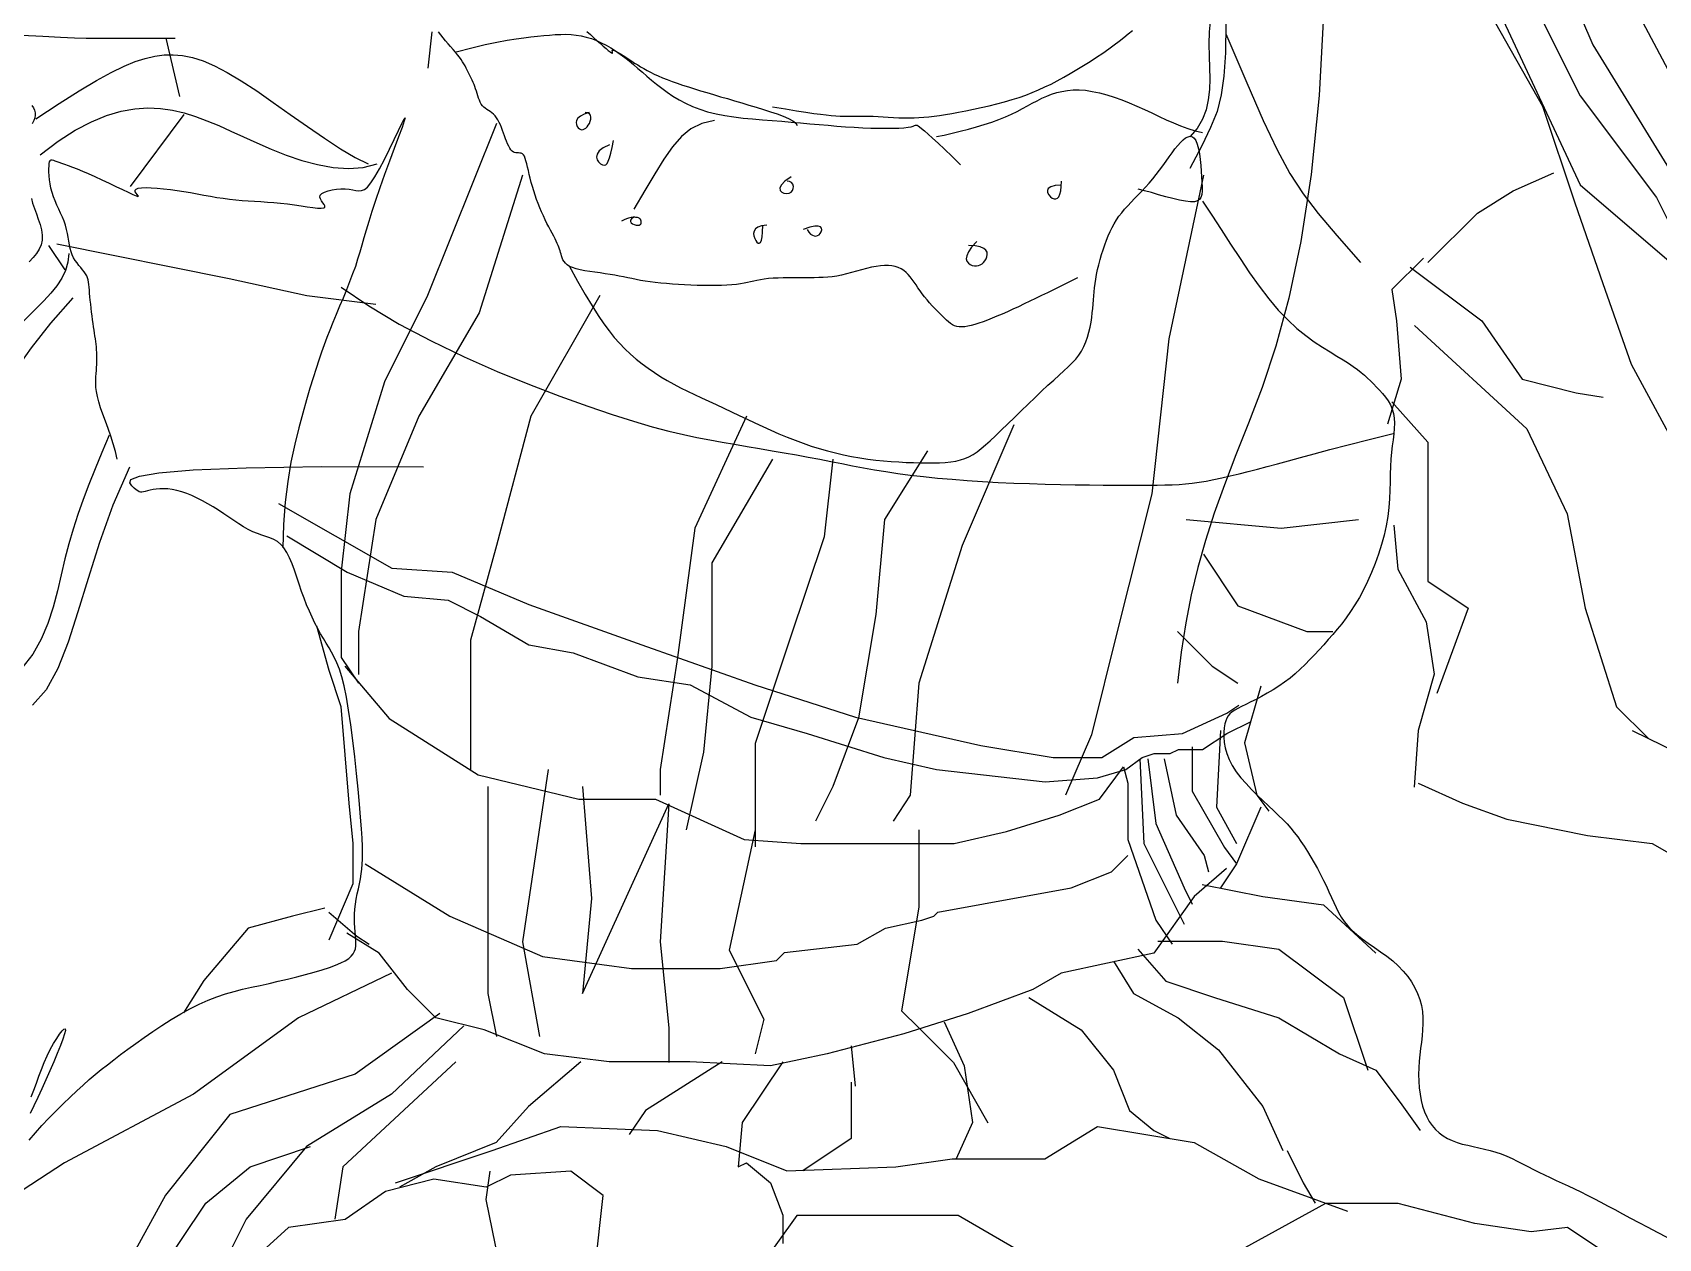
# Model space of a CAD drawing. Extents: x 1096 to 1456, y 1058 to 1349.
# Drawn here: x 1178.7 to 1328.2, y 1134.6 to 1245.4 of the extents above; entities that cross this region are included whole.
import ezdxf

# ---------------------------------------------------------------- set-up
doc = ezdxf.new("R2010")
doc.units = 0
doc.header["$LTSCALE"] = 10
doc.header["$MEASUREMENT"] = 0
doc.layers.add('3', color=3, linetype='CONTINUOUS')

msp = doc.modelspace()

# ---------------------------------------------------------------- linework, layer by layer
at = {"layer": '3'}
for points in [[(1266, 1301.63), (1268.22, 1298.67), (1273.41, 1291.26), (1279.35, 1283.85), (1289.37, 1271.25), (1295.67, 1267.54), (1303.09, 1261.25), (1308.29, 1255.32), (1312.74, 1247.17), (1317.56, 1238.65), (1320.53, 1229.75), (1323.12, 1222.34), (1325.72, 1214.93), (1330.54, 1206.04), (1335.37, 1199.74), (1335.44, 1197.93), (1342.86, 1191.63), (1351.76, 1176.81), (1361.41, 1164.95), (1377.73, 1149.02), (1391.09, 1131.61), (1408.15, 1111.6), (1421.88, 1091.6)], [(1270.74, 1301.48), (1284.77, 1287.47), (1299.97, 1269.95), (1312.84, 1248.93), (1321.02, 1231.41), (1329.21, 1224.4), (1337.39, 1203.38), (1345.58, 1191.7), (1356.1, 1177.69), (1364.29, 1168.34), (1374.81, 1155.5), (1387.68, 1143.82), (1398.2, 1133.3), (1407.56, 1119.29), (1420.42, 1104.11), (1429.78, 1094.76)], [(1289.45, 1301.48), (1297.64, 1293.31), (1304.65, 1276.96), (1315.18, 1260.61), (1322.19, 1244.26), (1331.55, 1229.07), (1342.07, 1215.06), (1351.43, 1197.54), (1365.46, 1181.19), (1374.81, 1162.5), (1384.17, 1155.5), (1397.03, 1143.82), (1398.2, 1139.14), (1415.74, 1122.79), (1428.61, 1106.44), (1435.62, 1097.1)], [(1285.94, 1299.15), (1298.81, 1283.97), (1321.02, 1239.58), (1328.04, 1230.24), (1337.39, 1211.55), (1346.75, 1197.54), (1353.77, 1185.86), (1361.95, 1174.18), (1371.31, 1162.5), (1384.17, 1148.49), (1393.52, 1136.81), (1402.88, 1127.47), (1408.73, 1122.79), (1416.91, 1111.11), (1419.25, 1102.94), (1426.27, 1097.1), (1430.95, 1092.43)], [(1292.96, 1300.32), (1301.14, 1294.48), (1308.16, 1288.64), (1310.5, 1283.97), (1312.84, 1271.12), (1319.85, 1259.44), (1330.38, 1239.58), (1340.9, 1230.24)], [(1290.52, 1253.54), (1289.29, 1252.03), (1288.37, 1250.6), (1287.72, 1249.23), (1287.28, 1247.92), (1287.03, 1246.68), (1286.91, 1245.48), (1286.88, 1244.33), (1286.91, 1243.23), (1286.95, 1242.17), (1286.97, 1241.14), (1286.94, 1240.16), (1286.84, 1239.21), (1286.64, 1238.3), (1286.31, 1237.43), (1285.83, 1236.6), (1285.15, 1235.81)], [(1288.46, 1249.83), (1288.45, 1246.28), (1288.41, 1243.53), (1288.28, 1241.4), (1288.04, 1239.68), (1287.65, 1238.16), (1287.06, 1236.67), (1286.24, 1234.99), (1285.15, 1232.92)], [(1297.49, 1248.15), (1297.04, 1239.62), (1296.31, 1232.36), (1295.36, 1226.19), (1294.25, 1220.98), (1293.04, 1216.57), (1291.78, 1212.8), (1290.54, 1209.52), (1289.37, 1206.59), (1288.32, 1203.85), (1287.39, 1201.25), (1286.58, 1198.73), (1285.87, 1196.24), (1285.27, 1193.74), (1284.77, 1191.17), (1284.35, 1188.47), (1284.02, 1185.61)], [(1175.32, 1245.29), (1177.72, 1245.16), (1179.7, 1245.06), (1181.31, 1244.98), (1182.61, 1244.93), (1183.67, 1244.9), (1184.54, 1244.89), (1185.28, 1244.88), (1185.95, 1244.88), (1186.61, 1244.88), (1187.27, 1244.88), (1187.93, 1244.88), (1188.63, 1244.88), (1189.35, 1244.88), (1190.12, 1244.88), (1190.95, 1244.88), (1191.84, 1244.88)], [(1215.46, 1245.47), (1215.09, 1242.13)], [(1274.82, 1222.87), (1274.26, 1222.59), (1273.71, 1222.31), (1273.15, 1222.04), (1272.6, 1221.77), (1272.05, 1221.49), (1271.51, 1221.23), (1270.97, 1220.97), (1270.43, 1220.71), (1269.9, 1220.46), (1269.38, 1220.21), (1268.87, 1219.98), (1268.37, 1219.75), (1267.88, 1219.54), (1267.41, 1219.34), (1266.96, 1219.15), (1266.53, 1218.98), (1266.13, 1218.83), (1265.75, 1218.69), (1265.39, 1218.58), (1265.05, 1218.48), (1264.74, 1218.42), (1264.45, 1218.37), (1264.18, 1218.35), (1263.94, 1218.36), (1263.72, 1218.4), (1263.51, 1218.46), (1263.32, 1218.55), (1263.14, 1218.67), (1262.96, 1218.81), (1262.78, 1218.97), (1262.59, 1219.15), (1262.39, 1219.35), (1262.18, 1219.57), (1261.95, 1219.8), (1261.71, 1220.04), (1261.46, 1220.3), (1261.22, 1220.56), (1260.98, 1220.83), (1260.75, 1221.11), (1260.54, 1221.39), (1260.34, 1221.66), (1260.15, 1221.94), (1259.97, 1222.21), (1259.8, 1222.47), (1259.62, 1222.72), (1259.44, 1222.95), (1259.25, 1223.17), (1259.05, 1223.36), (1258.84, 1223.54), (1258.6, 1223.69), (1258.34, 1223.81), (1258.06, 1223.9), (1257.76, 1223.97), (1257.44, 1224.01), (1257.08, 1224.01), (1256.7, 1223.98), (1256.3, 1223.92), (1255.87, 1223.83), (1255.42, 1223.72), (1254.96, 1223.59), (1254.49, 1223.47), (1254.03, 1223.34), (1253.57, 1223.22), (1253.12, 1223.12), (1252.69, 1223.03), (1252.26, 1222.97), (1251.85, 1222.93), (1251.44, 1222.9), (1251.03, 1222.88), (1250.61, 1222.87), (1250.17, 1222.87), (1249.72, 1222.87), (1249.24, 1222.87), (1248.76, 1222.87), (1248.26, 1222.86), (1247.77, 1222.85), (1247.29, 1222.84), (1246.83, 1222.82), (1246.4, 1222.79), (1246.01, 1222.75), (1245.66, 1222.69), (1245.34, 1222.63), (1245.05, 1222.57), (1244.76, 1222.5), (1244.48, 1222.43), (1244.17, 1222.36), (1243.84, 1222.3), (1243.47, 1222.25), (1243.05, 1222.21), (1242.59, 1222.18), (1242.09, 1222.16), (1241.56, 1222.15), (1241, 1222.15), (1240.43, 1222.16), (1239.85, 1222.17), (1239.27, 1222.19), (1238.69, 1222.22), (1238.12, 1222.25), (1237.57, 1222.29), (1237.03, 1222.33), (1236.5, 1222.38), (1236, 1222.43), (1235.52, 1222.49), (1235.06, 1222.56), (1234.64, 1222.63), (1234.23, 1222.71), (1233.84, 1222.79), (1233.46, 1222.87), (1233.07, 1222.95), (1232.68, 1223.03), (1232.28, 1223.11), (1231.85, 1223.18), (1231.4, 1223.24), (1230.93, 1223.31), (1230.45, 1223.37), (1229.98, 1223.44), (1229.53, 1223.51), (1229.1, 1223.59), (1228.72, 1223.69), (1228.39, 1223.8), (1228.12, 1223.92), (1227.9, 1224.06), (1227.73, 1224.21), (1227.61, 1224.37), (1227.51, 1224.53), (1227.44, 1224.7), (1227.38, 1224.87), (1227.34, 1225.03), (1227.29, 1225.19), (1227.24, 1225.35), (1227.19, 1225.51), (1227.13, 1225.67), (1227.06, 1225.84), (1226.98, 1226.03), (1226.89, 1226.23), (1226.78, 1226.45), (1226.66, 1226.69), (1226.52, 1226.96), (1226.37, 1227.24), (1226.21, 1227.55), (1226.04, 1227.87), (1225.88, 1228.2), (1225.71, 1228.56), (1225.54, 1228.92), (1225.38, 1229.3), (1225.23, 1229.68), (1225.09, 1230.07), (1224.95, 1230.46), (1224.82, 1230.86), (1224.7, 1231.25), (1224.59, 1231.63), (1224.49, 1232.01), (1224.4, 1232.37), (1224.33, 1232.72), (1224.25, 1233.04), (1224.18, 1233.34), (1224.11, 1233.61), (1224.04, 1233.84), (1223.96, 1234.03), (1223.87, 1234.17), (1223.78, 1234.26), (1223.67, 1234.31), (1223.55, 1234.33), (1223.43, 1234.34), (1223.31, 1234.34), (1223.19, 1234.34), (1223.06, 1234.37), (1222.95, 1234.42), (1222.83, 1234.51), (1222.72, 1234.63), (1222.62, 1234.79), (1222.52, 1234.97), (1222.42, 1235.18), (1222.33, 1235.41), (1222.24, 1235.65), (1222.14, 1235.9), (1222.05, 1236.16), (1221.95, 1236.41), (1221.86, 1236.67), (1221.76, 1236.92), (1221.65, 1237.15), (1221.53, 1237.37), (1221.41, 1237.57), (1221.28, 1237.75), (1221.13, 1237.9), (1220.98, 1238.03), (1220.82, 1238.14), (1220.67, 1238.24), (1220.51, 1238.34), (1220.36, 1238.44), (1220.23, 1238.55), (1220.1, 1238.68), (1219.99, 1238.83), (1219.9, 1239), (1219.82, 1239.18), (1219.75, 1239.38), (1219.68, 1239.59), (1219.62, 1239.8), (1219.55, 1240.01), (1219.48, 1240.22), (1219.41, 1240.43), (1219.33, 1240.63), (1219.25, 1240.82), (1219.17, 1241.02), (1219.08, 1241.21), (1218.99, 1241.39), (1218.9, 1241.58), (1218.8, 1241.76), (1218.71, 1241.95), (1218.61, 1242.14), (1218.51, 1242.33), (1218.4, 1242.52), (1218.28, 1242.72), (1218.14, 1242.93), (1217.99, 1243.14), (1217.81, 1243.37), (1217.62, 1243.61), (1217.4, 1243.85), (1217.18, 1244.11), (1216.95, 1244.37), (1216.72, 1244.64), (1216.49, 1244.92), (1216.28, 1245.19), (1216.08, 1245.47)], [(1229.71, 1245.5), (1230.03, 1245.21), (1230.35, 1244.93), (1230.66, 1244.65), (1230.95, 1244.39), (1231.22, 1244.15), (1231.47, 1243.94), (1231.68, 1243.76), (1231.84, 1243.62), (1231.96, 1243.54), (1232.03, 1243.5), (1232.06, 1243.51), (1232.07, 1243.56), (1232.05, 1243.62), (1232.04, 1243.68), (1232.04, 1243.74), (1232.06, 1243.78), (1232.12, 1243.79), (1232.23, 1243.76), (1232.38, 1243.69), (1232.57, 1243.58), (1232.79, 1243.45), (1233.03, 1243.3), (1233.29, 1243.13), (1233.56, 1242.96), (1233.83, 1242.78), (1234.1, 1242.6), (1234.38, 1242.43), (1234.65, 1242.26), (1234.94, 1242.09), (1235.24, 1241.92), (1235.56, 1241.75), (1235.9, 1241.59), (1236.27, 1241.42), (1236.66, 1241.25), (1237.08, 1241.09), (1237.54, 1240.92), (1238.01, 1240.75), (1238.51, 1240.58), (1239.04, 1240.41), (1239.59, 1240.24), (1240.16, 1240.06), (1240.75, 1239.88), (1241.36, 1239.7), (1241.99, 1239.51), (1242.63, 1239.33), (1243.28, 1239.13), (1243.94, 1238.94), (1244.6, 1238.74), (1245.27, 1238.54), (1245.94, 1238.34), (1246.59, 1238.13), (1247.2, 1237.93), (1247.76, 1237.72), (1248.24, 1237.51), (1248.63, 1237.29), (1248.91, 1237.08), (1249.05, 1236.87)], [(1246.77, 1238.57), (1247.96, 1238.38), (1248.97, 1238.22), (1249.83, 1238.08), (1250.56, 1237.97), (1251.18, 1237.89), (1251.71, 1237.83), (1252.18, 1237.78), (1252.6, 1237.75), (1252.99, 1237.73), (1253.36, 1237.73), (1253.73, 1237.72), (1254.09, 1237.73), (1254.45, 1237.73), (1254.82, 1237.73), (1255.2, 1237.73), (1255.6, 1237.72), (1256.03, 1237.71), (1256.48, 1237.68), (1256.95, 1237.66), (1257.42, 1237.63), (1257.91, 1237.61), (1258.39, 1237.58), (1258.87, 1237.57), (1259.34, 1237.56), (1259.79, 1237.57), (1260.24, 1237.59), (1260.7, 1237.62), (1261.16, 1237.66), (1261.64, 1237.72), (1262.14, 1237.79), (1262.68, 1237.87), (1263.26, 1237.97), (1263.89, 1238.09), (1264.56, 1238.22), (1265.26, 1238.36), (1265.97, 1238.51), (1266.69, 1238.68), (1267.41, 1238.85), (1268.12, 1239.04), (1268.8, 1239.24), (1269.45, 1239.44), (1270.07, 1239.66), (1270.66, 1239.89), (1271.24, 1240.14), (1271.82, 1240.4), (1272.39, 1240.67), (1272.96, 1240.97), (1273.55, 1241.29), (1274.15, 1241.64), (1274.76, 1242), (1275.37, 1242.37), (1275.98, 1242.75), (1276.57, 1243.14), (1277.15, 1243.52), (1277.69, 1243.9), (1278.2, 1244.26), (1278.66, 1244.61), (1279.09, 1244.95), (1279.49, 1245.27), (1279.86, 1245.59)], [(1288.46, 1245.29), (1290.38, 1240.79), (1291.9, 1237.31), (1293.17, 1234.62), (1294.34, 1232.46), (1295.55, 1230.59), (1296.93, 1228.77), (1298.65, 1226.74), (1300.84, 1224.26)], [(1191.01, 1244.88), (1192.25, 1239.52)], [(1217.69, 1243.62), (1219.12, 1243.99), (1220.36, 1244.29), (1221.44, 1244.52), (1222.38, 1244.7), (1223.2, 1244.83), (1223.92, 1244.93), (1224.57, 1245.01), (1225.17, 1245.07), (1225.74, 1245.12), (1226.28, 1245.17), (1226.8, 1245.21), (1227.3, 1245.23), (1227.78, 1245.24), (1228.26, 1245.22), (1228.73, 1245.17), (1229.19, 1245.1), (1229.65, 1244.99), (1230.12, 1244.85), (1230.58, 1244.67), (1231.03, 1244.47), (1231.48, 1244.25), (1231.92, 1244), (1232.35, 1243.72), (1232.78, 1243.43), (1233.19, 1243.12), (1233.59, 1242.8), (1234, 1242.46), (1234.4, 1242.11), (1234.81, 1241.75), (1235.23, 1241.39), (1235.66, 1241.02), (1236.12, 1240.65), (1236.59, 1240.28), (1237.09, 1239.92), (1237.62, 1239.56), (1238.19, 1239.22), (1238.78, 1238.91), (1239.42, 1238.61), (1240.09, 1238.35), (1240.81, 1238.12), (1241.58, 1237.93), (1242.38, 1237.78), (1243.22, 1237.65), (1244.08, 1237.55), (1244.95, 1237.47), (1245.84, 1237.39), (1246.73, 1237.32), (1247.62, 1237.26), (1248.49, 1237.18), (1249.35, 1237.11), (1250.21, 1237.03), (1251.05, 1236.96), (1251.88, 1236.88), (1252.69, 1236.81), (1253.5, 1236.75), (1254.29, 1236.7), (1255.07, 1236.66), (1255.83, 1236.63), (1256.55, 1236.61), (1257.23, 1236.61), (1257.85, 1236.61), (1258.4, 1236.63), (1258.86, 1236.66), (1259.24, 1236.7), (1259.51, 1236.75), (1259.71, 1236.81), (1259.84, 1236.85), (1259.93, 1236.89), (1260, 1236.9), (1260.06, 1236.89), (1260.16, 1236.83), (1260.29, 1236.73), (1260.48, 1236.58), (1260.75, 1236.36), (1261.09, 1236.06), (1261.5, 1235.69), (1262, 1235.23), (1262.59, 1234.68), (1263.28, 1234.02), (1264.06, 1233.24)], [(1179.04, 1237.46), (1181.19, 1238.87), (1183.04, 1240.04), (1184.62, 1240.99), (1185.98, 1241.74), (1187.15, 1242.31), (1188.18, 1242.74), (1189.11, 1243.03), (1189.98, 1243.23), (1190.83, 1243.35), (1191.67, 1243.37), (1192.54, 1243.29), (1193.45, 1243.1), (1194.42, 1242.79), (1195.48, 1242.33), (1196.64, 1241.73), (1197.93, 1240.96), (1199.35, 1240.04), (1200.87, 1238.99), (1202.44, 1237.88), (1204.03, 1236.76), (1205.58, 1235.69), (1207.06, 1234.73), (1208.41, 1233.93), (1209.59, 1233.34)], [(1261.84, 1235.84), (1262.55, 1235.98), (1263.28, 1236.15), (1264.03, 1236.33), (1264.78, 1236.52), (1265.52, 1236.73), (1266.24, 1236.94), (1266.94, 1237.17), (1267.59, 1237.41), (1268.19, 1237.66), (1268.74, 1237.91), (1269.26, 1238.16), (1269.75, 1238.42), (1270.21, 1238.67), (1270.66, 1238.91), (1271.1, 1239.14), (1271.54, 1239.36), (1271.99, 1239.56), (1272.44, 1239.73), (1272.91, 1239.88), (1273.39, 1240), (1273.89, 1240.09), (1274.42, 1240.14), (1274.98, 1240.14), (1275.56, 1240.1), (1276.18, 1240), (1276.83, 1239.86), (1277.5, 1239.68), (1278.19, 1239.46), (1278.88, 1239.21), (1279.58, 1238.94), (1280.28, 1238.64), (1280.97, 1238.34), (1281.65, 1238.02), (1282.32, 1237.7), (1282.98, 1237.39), (1283.63, 1237.1), (1284.29, 1236.82), (1284.96, 1236.58), (1285.63, 1236.37), (1286.32, 1236.21)], [(1178.68, 1238.71), (1178.83, 1238.48), (1178.93, 1238.26), (1178.98, 1238.04), (1178.99, 1237.82), (1178.94, 1237.57), (1178.85, 1237.31), (1178.72, 1237.01)], [(1179.45, 1234.16), (1181.11, 1235.42), (1182.67, 1236.43), (1184.15, 1237.21), (1185.55, 1237.79), (1186.88, 1238.17), (1188.15, 1238.39), (1189.35, 1238.47), (1190.5, 1238.42), (1191.6, 1238.27), (1192.67, 1238.02), (1193.72, 1237.7), (1194.78, 1237.3), (1195.86, 1236.85), (1196.97, 1236.35), (1198.14, 1235.82), (1199.37, 1235.26), (1200.69, 1234.69), (1202.07, 1234.15), (1203.49, 1233.66), (1204.93, 1233.27), (1206.37, 1233), (1207.78, 1232.9), (1209.14, 1233), (1210.42, 1233.34)], [(1192.66, 1237.87), (1187.71, 1231.27)], [(1229.93, 1238.06), (1229.45, 1237.9), (1229.11, 1237.72), (1228.88, 1237.53), (1228.76, 1237.33), (1228.72, 1237.13), (1228.75, 1236.94), (1228.82, 1236.77), (1228.91, 1236.64), (1229.02, 1236.54), (1229.14, 1236.49), (1229.25, 1236.47), (1229.38, 1236.48), (1229.5, 1236.54), (1229.62, 1236.62), (1229.73, 1236.74), (1229.84, 1236.89), (1229.94, 1237.06), (1230.02, 1237.25), (1230.07, 1237.45), (1230.08, 1237.63), (1230.05, 1237.8), (1229.96, 1237.94), (1229.8, 1238.03), (1229.56, 1238.06)], [(1186.53, 1206.2), (1186.37, 1206.9), (1186.16, 1207.61), (1185.93, 1208.31), (1185.69, 1209.01), (1185.45, 1209.68), (1185.21, 1210.33), (1185, 1210.93), (1184.83, 1211.48), (1184.7, 1211.97), (1184.62, 1212.41), (1184.57, 1212.8), (1184.55, 1213.15), (1184.55, 1213.48), (1184.56, 1213.78), (1184.59, 1214.07), (1184.61, 1214.35), (1184.63, 1214.63), (1184.65, 1214.9), (1184.66, 1215.18), (1184.66, 1215.45), (1184.66, 1215.72), (1184.65, 1215.99), (1184.63, 1216.25), (1184.61, 1216.51), (1184.59, 1216.76), (1184.56, 1217.01), (1184.52, 1217.26), (1184.48, 1217.52), (1184.44, 1217.79), (1184.4, 1218.06), (1184.35, 1218.36), (1184.3, 1218.67), (1184.26, 1219), (1184.21, 1219.36), (1184.17, 1219.72), (1184.13, 1220.08), (1184.09, 1220.44), (1184.05, 1220.8), (1184.02, 1221.13), (1183.99, 1221.45), (1183.97, 1221.74), (1183.95, 1222), (1183.93, 1222.24), (1183.9, 1222.46), (1183.86, 1222.67), (1183.8, 1222.86), (1183.73, 1223.05), (1183.62, 1223.24), (1183.49, 1223.43), (1183.34, 1223.61), (1183.18, 1223.81), (1183.01, 1224.01), (1182.83, 1224.23), (1182.67, 1224.46), (1182.52, 1224.7), (1182.39, 1224.97), (1182.28, 1225.26), (1182.2, 1225.57), (1182.14, 1225.89), (1182.08, 1226.23), (1182.02, 1226.59), (1181.95, 1226.95), (1181.87, 1227.32), (1181.77, 1227.69), (1181.64, 1228.06), (1181.49, 1228.43), (1181.32, 1228.8), (1181.15, 1229.18), (1180.98, 1229.55), (1180.81, 1229.93), (1180.66, 1230.32), (1180.53, 1230.71), (1180.43, 1231.11), (1180.35, 1231.5), (1180.3, 1231.88), (1180.27, 1232.25), (1180.25, 1232.59), (1180.25, 1232.89), (1180.27, 1233.15), (1180.28, 1233.37), (1180.31, 1233.52), (1180.35, 1233.63), (1180.4, 1233.69), (1180.46, 1233.71), (1180.55, 1233.7), (1180.66, 1233.67), (1180.8, 1233.62), (1180.97, 1233.55), (1181.17, 1233.48), (1181.41, 1233.4), (1181.69, 1233.3), (1182.02, 1233.18), (1182.4, 1233.04), (1182.83, 1232.87), (1183.32, 1232.68), (1183.87, 1232.44), (1184.48, 1232.17), (1185.12, 1231.87), (1185.78, 1231.56), (1186.41, 1231.26), (1187.01, 1230.98), (1187.53, 1230.73), (1187.96, 1230.53), (1188.26, 1230.4), (1188.42, 1230.35), (1188.47, 1230.36), (1188.43, 1230.42), (1188.35, 1230.53), (1188.26, 1230.65), (1188.19, 1230.78), (1188.18, 1230.91), (1188.26, 1231.02), (1188.46, 1231.1), (1188.77, 1231.14), (1189.18, 1231.15), (1189.66, 1231.14), (1190.2, 1231.11), (1190.79, 1231.05), (1191.41, 1230.98), (1192.03, 1230.9), (1192.66, 1230.8), (1193.27, 1230.69), (1193.88, 1230.58), (1194.49, 1230.47), (1195.09, 1230.36), (1195.68, 1230.26), (1196.27, 1230.17), (1196.85, 1230.09), (1197.43, 1230.03), (1198.01, 1229.98), (1198.58, 1229.94), (1199.16, 1229.91), (1199.74, 1229.87), (1200.33, 1229.83), (1200.94, 1229.78), (1201.55, 1229.72), (1202.19, 1229.65), (1202.82, 1229.56), (1203.43, 1229.47), (1204, 1229.39), (1204.51, 1229.32), (1204.94, 1229.28), (1205.28, 1229.27), (1205.51, 1229.29), (1205.61, 1229.36), (1205.61, 1229.47), (1205.54, 1229.6), (1205.43, 1229.76), (1205.3, 1229.94), (1205.21, 1230.12), (1205.16, 1230.29), (1205.2, 1230.46), (1205.35, 1230.62), (1205.59, 1230.75), (1205.91, 1230.86), (1206.28, 1230.95), (1206.68, 1231.01), (1207.09, 1231.05), (1207.49, 1231.05), (1207.86, 1231.02), (1208.18, 1230.96), (1208.47, 1230.9), (1208.73, 1230.86), (1208.99, 1230.88), (1209.25, 1230.99), (1209.53, 1231.21), (1209.84, 1231.58), (1210.21, 1232.13), (1210.63, 1232.87), (1211.09, 1233.74), (1211.55, 1234.68), (1211.99, 1235.59), (1212.39, 1236.41), (1212.7, 1237.06), (1212.92, 1237.47), (1212.99, 1237.57), (1212.92, 1237.29), (1212.71, 1236.68), (1212.39, 1235.82), (1212, 1234.76), (1211.57, 1233.58), (1211.11, 1232.35), (1210.67, 1231.12), (1210.27, 1229.97), (1209.93, 1228.95), (1209.65, 1228.05), (1209.41, 1227.25), (1209.2, 1226.53), (1209.01, 1225.86), (1208.83, 1225.21), (1208.63, 1224.57), (1208.42, 1223.92), (1208.17, 1223.23), (1207.89, 1222.51), (1207.6, 1221.76), (1207.29, 1221.01), (1206.97, 1220.25), (1206.66, 1219.5), (1206.36, 1218.76), (1206.07, 1218.05), (1205.8, 1217.37), (1205.55, 1216.7), (1205.3, 1216.02), (1205.06, 1215.31), (1204.81, 1214.54), (1204.54, 1213.69), (1204.25, 1212.74), (1203.93, 1211.66), (1203.58, 1210.44), (1203.21, 1209.08), (1202.85, 1207.57), (1202.5, 1205.93), (1202.2, 1204.15), (1201.96, 1202.24), (1201.8, 1200.21), (1201.74, 1198.05)], [(1221.4, 1237.06), (1215.06, 1221.23), (1211.09, 1213.31), (1207.92, 1203.02), (1207.13, 1195.9), (1207.13, 1187.98), (1208.72, 1185.61)], [(1241.43, 1237.32), (1240.28, 1237.06), (1239.28, 1236.57), (1238.4, 1235.85), (1237.58, 1234.91), (1236.78, 1233.77), (1235.95, 1232.42), (1235.05, 1230.89), (1234.01, 1229.17)], [(1228.08, 1223.98), (1228.86, 1222.56), (1229.56, 1221.34), (1230.18, 1220.3), (1230.74, 1219.41), (1231.26, 1218.64), (1231.76, 1217.98), (1232.23, 1217.39), (1232.71, 1216.85), (1233.21, 1216.34), (1233.72, 1215.86), (1234.25, 1215.4), (1234.79, 1214.96), (1235.35, 1214.55), (1235.92, 1214.15), (1236.51, 1213.78), (1237.1, 1213.42), (1237.71, 1213.08), (1238.33, 1212.76), (1238.97, 1212.44), (1239.61, 1212.13), (1240.26, 1211.83), (1240.93, 1211.52), (1241.61, 1211.21), (1242.3, 1210.89), (1243, 1210.56), (1243.71, 1210.22), (1244.43, 1209.88), (1245.16, 1209.54), (1245.89, 1209.2), (1246.63, 1208.87), (1247.37, 1208.54), (1248.11, 1208.23), (1248.85, 1207.94), (1249.59, 1207.67), (1250.34, 1207.41), (1251.08, 1207.18), (1251.82, 1206.96), (1252.56, 1206.77), (1253.3, 1206.59), (1254.05, 1206.44), (1254.79, 1206.32), (1255.53, 1206.21), (1256.26, 1206.12), (1256.98, 1206.05), (1257.69, 1205.99), (1258.39, 1205.95), (1259.07, 1205.91), (1259.73, 1205.89), (1260.37, 1205.87), (1260.98, 1205.86), (1261.57, 1205.86), (1262.13, 1205.87), (1262.66, 1205.9), (1263.16, 1205.96), (1263.63, 1206.03), (1264.06, 1206.13), (1264.46, 1206.27), (1264.84, 1206.43), (1265.21, 1206.63), (1265.58, 1206.88), (1265.95, 1207.17), (1266.36, 1207.51), (1266.79, 1207.9), (1267.28, 1208.36), (1267.81, 1208.87), (1268.4, 1209.44), (1269.01, 1210.03), (1269.64, 1210.65), (1270.28, 1211.27), (1270.91, 1211.87), (1271.52, 1212.45), (1272.1, 1212.99), (1272.63, 1213.47), (1273.12, 1213.91), (1273.57, 1214.31), (1273.97, 1214.68), (1274.33, 1215.04), (1274.66, 1215.39), (1274.94, 1215.76), (1275.19, 1216.14), (1275.41, 1216.55), (1275.59, 1216.97), (1275.74, 1217.42), (1275.87, 1217.87), (1275.98, 1218.33), (1276.06, 1218.79), (1276.13, 1219.23), (1276.18, 1219.66), (1276.22, 1220.06), (1276.25, 1220.45), (1276.28, 1220.83), (1276.31, 1221.2), (1276.34, 1221.57), (1276.38, 1221.95), (1276.43, 1222.34), (1276.49, 1222.75), (1276.57, 1223.17), (1276.66, 1223.62), (1276.77, 1224.07), (1276.89, 1224.54), (1277.02, 1225), (1277.17, 1225.45), (1277.32, 1225.9), (1277.48, 1226.33), (1277.64, 1226.73), (1277.82, 1227.12), (1278, 1227.49), (1278.2, 1227.84), (1278.41, 1228.18), (1278.63, 1228.52), (1278.88, 1228.84), (1279.15, 1229.17), (1279.44, 1229.49), (1279.74, 1229.82), (1280.07, 1230.15), (1280.4, 1230.49), (1280.74, 1230.83), (1281.08, 1231.19), (1281.41, 1231.56), (1281.74, 1231.95), (1282.06, 1232.35), (1282.37, 1232.76), (1282.67, 1233.17), (1282.96, 1233.58), (1283.24, 1233.98), (1283.51, 1234.36), (1283.77, 1234.71), (1284.03, 1235.03), (1284.28, 1235.31), (1284.53, 1235.54), (1284.76, 1235.72), (1284.98, 1235.83), (1285.19, 1235.87), (1285.38, 1235.82), (1285.55, 1235.69), (1285.7, 1235.47), (1285.83, 1235.14), (1285.94, 1234.73), (1286.02, 1234.25), (1286.1, 1233.74), (1286.15, 1233.2), (1286.2, 1232.65), (1286.23, 1232.13), (1286.26, 1231.64), (1286.28, 1231.2), (1286.28, 1230.83), (1286.25, 1230.51), (1286.17, 1230.26), (1286.04, 1230.06), (1285.85, 1229.93), (1285.57, 1229.86), (1285.21, 1229.85), (1284.74, 1229.9), (1284.19, 1230), (1283.58, 1230.15), (1282.93, 1230.32), (1282.27, 1230.5), (1281.61, 1230.69), (1280.97, 1230.87), (1280.38, 1231.02)], [(1231.79, 1235.1), (1231.21, 1234.81), (1230.84, 1234.52), (1230.64, 1234.23), (1230.59, 1233.96), (1230.65, 1233.72), (1230.78, 1233.51), (1230.96, 1233.35), (1231.14, 1233.24), (1231.3, 1233.21), (1231.44, 1233.25), (1231.57, 1233.38), (1231.68, 1233.59), (1231.79, 1233.9), (1231.91, 1234.31), (1232.03, 1234.83), (1232.16, 1235.47)], [(1223.78, 1232.31), (1219.81, 1219.65), (1214.26, 1210.15), (1210.3, 1200.65), (1208.72, 1190.36), (1208.72, 1186.4)], [(1248.48, 1232.13), (1247.92, 1231.74), (1247.59, 1231.4), (1247.46, 1231.13), (1247.48, 1230.9), (1247.62, 1230.74), (1247.83, 1230.65), (1248.07, 1230.61), (1248.3, 1230.65), (1248.48, 1230.75), (1248.61, 1230.9), (1248.68, 1231.08), (1248.69, 1231.27), (1248.64, 1231.46), (1248.53, 1231.61), (1248.35, 1231.72), (1248.11, 1231.76)], [(1286.39, 1232.31), (1283.22, 1217.27), (1281.64, 1203.02), (1278.47, 1190.36), (1276.09, 1180.86), (1273.71, 1175.32)], [(1307.04, 1224.26), (1311.58, 1228.8), (1314.88, 1230.86), (1318.6, 1232.51)], [(1273.34, 1231.39), (1272.75, 1231.35), (1272.36, 1231.24), (1272.13, 1231.08), (1272.05, 1230.89), (1272.07, 1230.69), (1272.17, 1230.49), (1272.33, 1230.32), (1272.5, 1230.19), (1272.67, 1230.11), (1272.83, 1230.11), (1272.97, 1230.17), (1273.09, 1230.31), (1273.19, 1230.54), (1273.27, 1230.85), (1273.32, 1231.26), (1273.34, 1231.76)], [(1178.63, 1230.16), (1178.75, 1229.71), (1178.91, 1229.24), (1179.09, 1228.75), (1179.27, 1228.25), (1179.43, 1227.75), (1179.56, 1227.26), (1179.63, 1226.79), (1179.62, 1226.34), (1179.53, 1225.91), (1179.36, 1225.5), (1179.11, 1225.11), (1178.8, 1224.72), (1178.43, 1224.32)], [(1286.32, 1229.91), (1287.16, 1228.63), (1288.02, 1227.3), (1288.89, 1225.96), (1289.76, 1224.63), (1290.64, 1223.33), (1291.52, 1222.09), (1292.4, 1220.94), (1293.27, 1219.9), (1294.14, 1219), (1294.99, 1218.22), (1295.81, 1217.55), (1296.59, 1216.97), (1297.34, 1216.48), (1298.04, 1216.05), (1298.67, 1215.67), (1299.24, 1215.34), (1299.74, 1215.02), (1300.17, 1214.73), (1300.55, 1214.45), (1300.89, 1214.18), (1301.19, 1213.91), (1301.48, 1213.65), (1301.75, 1213.39), (1302.02, 1213.11), (1302.31, 1212.83), (1302.59, 1212.53), (1302.87, 1212.22), (1303.14, 1211.89), (1303.38, 1211.55), (1303.59, 1211.18), (1303.76, 1210.8), (1303.88, 1210.4), (1303.94, 1209.97), (1303.96, 1209.51), (1303.94, 1209.03), (1303.89, 1208.53), (1303.83, 1207.99), (1303.76, 1207.43), (1303.69, 1206.83), (1303.63, 1206.2), (1303.59, 1205.53), (1303.57, 1204.83), (1303.55, 1204.1), (1303.53, 1203.35), (1303.49, 1202.57), (1303.43, 1201.76), (1303.34, 1200.93), (1303.2, 1200.08), (1303.01, 1199.22), (1302.78, 1198.35), (1302.5, 1197.48), (1302.19, 1196.62), (1301.86, 1195.78), (1301.49, 1194.97), (1301.12, 1194.2), (1300.73, 1193.48), (1300.33, 1192.81), (1299.93, 1192.19), (1299.52, 1191.62), (1299.11, 1191.08), (1298.7, 1190.58), (1298.28, 1190.09), (1297.87, 1189.62), (1297.45, 1189.15), (1297.03, 1188.69), (1296.61, 1188.23), (1296.18, 1187.78), (1295.75, 1187.33), (1295.3, 1186.9), (1294.84, 1186.48), (1294.36, 1186.08), (1293.86, 1185.7), (1293.34, 1185.34), (1292.81, 1185), (1292.27, 1184.69), (1291.74, 1184.4), (1291.23, 1184.13), (1290.75, 1183.89), (1290.3, 1183.67), (1289.91, 1183.47), (1289.56, 1183.3), (1289.27, 1183.13), (1289.03, 1182.98), (1288.83, 1182.81), (1288.67, 1182.62), (1288.54, 1182.41), (1288.44, 1182.16), (1288.36, 1181.87), (1288.3, 1181.52), (1288.27, 1181.11), (1288.26, 1180.67), (1288.31, 1180.18), (1288.4, 1179.67), (1288.54, 1179.14), (1288.75, 1178.59), (1289.04, 1178.04), (1289.4, 1177.48), (1289.83, 1176.93), (1290.31, 1176.39), (1290.82, 1175.85), (1291.34, 1175.34), (1291.87, 1174.83), (1292.39, 1174.36), (1292.87, 1173.9), (1293.31, 1173.47), (1293.72, 1173.07), (1294.08, 1172.68), (1294.43, 1172.29), (1294.75, 1171.9), (1295.06, 1171.5), (1295.36, 1171.08), (1295.66, 1170.63), (1295.96, 1170.15), (1296.26, 1169.64), (1296.57, 1169.12), (1296.87, 1168.58), (1297.16, 1168.03), (1297.44, 1167.49), (1297.7, 1166.95), (1297.94, 1166.43), (1298.17, 1165.93), (1298.38, 1165.45), (1298.59, 1165), (1298.81, 1164.55), (1299.05, 1164.13), (1299.33, 1163.71), (1299.66, 1163.31), (1300.04, 1162.91), (1300.49, 1162.52), (1301, 1162.13), (1301.54, 1161.74), (1302.11, 1161.34), (1302.68, 1160.94), (1303.25, 1160.52), (1303.8, 1160.09), (1304.31, 1159.64), (1304.77, 1159.16), (1305.18, 1158.67), (1305.54, 1158.16), (1305.84, 1157.63), (1306.09, 1157.09), (1306.29, 1156.55), (1306.44, 1155.99), (1306.54, 1155.44), (1306.58, 1154.88), (1306.58, 1154.32), (1306.55, 1153.76), (1306.5, 1153.2), (1306.43, 1152.63), (1306.35, 1152.05), (1306.28, 1151.47), (1306.23, 1150.87), (1306.19, 1150.26), (1306.18, 1149.65), (1306.2, 1149.04), (1306.24, 1148.44), (1306.32, 1147.85), (1306.42, 1147.28), (1306.55, 1146.74), (1306.72, 1146.24), (1306.93, 1145.77), (1307.16, 1145.35), (1307.43, 1144.96), (1307.73, 1144.61), (1308.07, 1144.3), (1308.44, 1144.02), (1308.83, 1143.78), (1309.26, 1143.58), (1309.71, 1143.41), (1310.19, 1143.27), (1310.69, 1143.15), (1311.2, 1143.03), (1311.72, 1142.92), (1312.24, 1142.81), (1312.76, 1142.68), (1313.28, 1142.53), (1313.78, 1142.36), (1314.28, 1142.16), (1314.77, 1141.94), (1315.25, 1141.7), (1315.74, 1141.45), (1316.23, 1141.2), (1316.73, 1140.94), (1317.23, 1140.68), (1317.75, 1140.43), (1318.28, 1140.18), (1318.82, 1139.93), (1319.37, 1139.68), (1319.93, 1139.42), (1320.5, 1139.15), (1321.09, 1138.87), (1321.68, 1138.58), (1322.29, 1138.27), (1322.92, 1137.94), (1323.56, 1137.6), (1324.23, 1137.24), (1324.93, 1136.86), (1325.67, 1136.46), (1326.44, 1136.05), (1327.25, 1135.62), (1328.1, 1135.17), (1328.99, 1134.71)], [(1234.01, 1228.43), (1233.8, 1228.29), (1233.71, 1228.15), (1233.71, 1228.03), (1233.78, 1227.92), (1233.91, 1227.82), (1234.07, 1227.75), (1234.23, 1227.7), (1234.38, 1227.69), (1234.51, 1227.7), (1234.6, 1227.75), (1234.66, 1227.81), (1234.69, 1227.89), (1234.71, 1227.98), (1234.7, 1228.08), (1234.67, 1228.16), (1234.63, 1228.24), (1234.58, 1228.3), (1234.52, 1228.35), (1234.45, 1228.38), (1234.37, 1228.4), (1234.29, 1228.42), (1234.21, 1228.42), (1234.13, 1228.43), (1234.04, 1228.43), (1233.96, 1228.43), (1233.88, 1228.42), (1233.78, 1228.41), (1233.67, 1228.38), (1233.53, 1228.34), (1233.36, 1228.27), (1233.15, 1228.18), (1232.9, 1228.06)], [(1246.25, 1227.69), (1245.77, 1227.64), (1245.43, 1227.53), (1245.21, 1227.37), (1245.08, 1227.16), (1245.04, 1226.94), (1245.07, 1226.71), (1245.14, 1226.49), (1245.23, 1226.3), (1245.34, 1226.15), (1245.45, 1226.06), (1245.56, 1226.04), (1245.66, 1226.12), (1245.75, 1226.31), (1245.82, 1226.62), (1245.87, 1227.07), (1245.88, 1227.69)], [(1249.96, 1227.31), (1250.11, 1227.07), (1250.27, 1226.89), (1250.44, 1226.77), (1250.6, 1226.71), (1250.76, 1226.7), (1250.92, 1226.74), (1251.05, 1226.82), (1251.17, 1226.94), (1251.26, 1227.1), (1251.3, 1227.26), (1251.28, 1227.42), (1251.18, 1227.55), (1250.98, 1227.62), (1250.66, 1227.62), (1250.21, 1227.53), (1249.59, 1227.31)], [(1180.97, 1225.98), (1196.83, 1222.81), (1203.96, 1221.23), (1210.3, 1220.44)], [(1265.55, 1226.2), (1265.08, 1225.69), (1264.78, 1225.26), (1264.63, 1224.9), (1264.59, 1224.61), (1264.65, 1224.38), (1264.78, 1224.21), (1264.95, 1224.09), (1265.14, 1224.01), (1265.34, 1223.97), (1265.53, 1223.97), (1265.71, 1224), (1265.88, 1224.06), (1266.04, 1224.15), (1266.18, 1224.28), (1266.31, 1224.42), (1266.41, 1224.6), (1266.49, 1224.79), (1266.52, 1225), (1266.5, 1225.21), (1266.4, 1225.4), (1266.19, 1225.57), (1265.87, 1225.71), (1265.41, 1225.8), (1264.8, 1225.83)], [(1182.08, 1225.09), (1182, 1224.29), (1181.78, 1223.54), (1181.44, 1222.83), (1180.98, 1222.14), (1180.42, 1221.45), (1179.77, 1220.75), (1179.05, 1220.03), (1178.28, 1219.26), (1177.46, 1218.42), (1176.61, 1217.52), (1175.74, 1216.51), (1174.88, 1215.4), (1174.03, 1214.16), (1173.2, 1212.78), (1172.42, 1211.24), (1171.69, 1209.53)], [(1180.22, 1225.83), (1181.71, 1223.61)], [(1306.62, 1224.68), (1303.73, 1221.79), (1304.15, 1218.9), (1304.56, 1213.54), (1303.32, 1209.42)], [(1305.39, 1223.85), (1311.99, 1218.9), (1315.71, 1213.54), (1320.66, 1212.3), (1323.14, 1211.89)], [(1207.13, 1222.02), (1209.66, 1220.28), (1212.44, 1218.62), (1215.4, 1217.06), (1218.43, 1215.61), (1221.47, 1214.27), (1224.44, 1213.06), (1227.23, 1211.99), (1229.79, 1211.07), (1232.03, 1210.31), (1233.99, 1209.68), (1235.71, 1209.18), (1237.23, 1208.78), (1238.58, 1208.46), (1239.83, 1208.2), (1241, 1207.97), (1242.14, 1207.77), (1243.28, 1207.57), (1244.43, 1207.38), (1245.58, 1207.18), (1246.73, 1206.98), (1247.86, 1206.78), (1248.98, 1206.59), (1250.06, 1206.39), (1251.12, 1206.19), (1252.15, 1205.99), (1253.15, 1205.8), (1254.14, 1205.6), (1255.13, 1205.41), (1256.15, 1205.23), (1257.2, 1205.06), (1258.29, 1204.89), (1259.44, 1204.74), (1260.67, 1204.6), (1261.96, 1204.47), (1263.3, 1204.35), (1264.68, 1204.24), (1266.09, 1204.15), (1267.53, 1204.07), (1268.97, 1204), (1270.41, 1203.95), (1271.84, 1203.9), (1273.24, 1203.87), (1274.61, 1203.85), (1275.93, 1203.83), (1277.18, 1203.82), (1278.36, 1203.82), (1279.46, 1203.81), (1280.45, 1203.81), (1281.34, 1203.81), (1282.13, 1203.82), (1282.86, 1203.83), (1283.52, 1203.85), (1284.15, 1203.88), (1284.76, 1203.93), (1285.37, 1203.99), (1286, 1204.08), (1286.66, 1204.19), (1287.36, 1204.32), (1288.09, 1204.48), (1288.86, 1204.66), (1289.67, 1204.85), (1290.5, 1205.06), (1291.37, 1205.29), (1292.27, 1205.53), (1293.21, 1205.78), (1294.22, 1206.06), (1295.33, 1206.36), (1296.59, 1206.7), (1298.03, 1207.08), (1299.7, 1207.51), (1301.62, 1208.01), (1303.83, 1208.56)], [(1182.45, 1221.02), (1180.38, 1218.69), (1178.6, 1216.43), (1177.06, 1214.23), (1175.73, 1212.09), (1174.54, 1210.01), (1173.48, 1207.98), (1172.48, 1206), (1171.51, 1204.07), (1170.53, 1202.17), (1169.55, 1200.28), (1168.58, 1198.34), (1167.66, 1196.32), (1166.78, 1194.18), (1165.98, 1191.86), (1165.26, 1189.34), (1164.64, 1186.56)], [(1230.91, 1221.23), (1224.57, 1210.15), (1221.4, 1198.27), (1219.02, 1189.56), (1219.02, 1183.23), (1219.02, 1177.69)], [(1305.8, 1218.49), (1316.12, 1209), (1319.84, 1201.17), (1321.49, 1192.51), (1324.38, 1183.44), (1327.27, 1180.55)], [(1303.73, 1211.48), (1307.04, 1207.77), (1307.04, 1194.98)], [(1244.38, 1210.15), (1239.63, 1199.86), (1238.04, 1187.98), (1236.46, 1177.69), (1236.46, 1175.32), (1236.46, 1175.32)], [(1185.79, 1208.42), (1185.12, 1206.81), (1184.5, 1205.3), (1183.93, 1203.86), (1183.4, 1202.48), (1182.92, 1201.13), (1182.47, 1199.78), (1182.07, 1198.42), (1181.71, 1197.03), (1181.37, 1195.58), (1181.03, 1194.09), (1180.63, 1192.59), (1180.15, 1191.11), (1179.54, 1189.67), (1178.76, 1188.29), (1177.76, 1187), (1176.51, 1185.82)], [(1268.96, 1209.36), (1264.2, 1198.27), (1260.24, 1185.61), (1259.44, 1175.32), (1257.86, 1172.94)], [(1261.03, 1206.98), (1257.07, 1200.65), (1256.27, 1191.94), (1254.69, 1182.44), (1252.31, 1176.11), (1250.73, 1172.94)], [(1178.44, 1143.63), (1179.01, 1144.3), (1179.61, 1144.98), (1180.25, 1145.65), (1180.9, 1146.32), (1181.55, 1146.96), (1182.19, 1147.58), (1182.81, 1148.15), (1183.39, 1148.69), (1183.96, 1149.19), (1184.51, 1149.66), (1185.06, 1150.11), (1185.63, 1150.56), (1186.21, 1151.02), (1186.84, 1151.49), (1187.51, 1151.98), (1188.23, 1152.51), (1189, 1153.05), (1189.81, 1153.61), (1190.64, 1154.17), (1191.5, 1154.71), (1192.36, 1155.22), (1193.21, 1155.7), (1194.06, 1156.12), (1194.88, 1156.48), (1195.69, 1156.79), (1196.48, 1157.06), (1197.27, 1157.28), (1198.06, 1157.49), (1198.86, 1157.67), (1199.66, 1157.85), (1200.49, 1158.03), (1201.33, 1158.22), (1202.18, 1158.42), (1203.03, 1158.63), (1203.85, 1158.84), (1204.64, 1159.06), (1205.37, 1159.28), (1206.03, 1159.49), (1206.61, 1159.7), (1207.1, 1159.91), (1207.49, 1160.11), (1207.81, 1160.32), (1208.05, 1160.53), (1208.23, 1160.75), (1208.35, 1160.98), (1208.43, 1161.22), (1208.46, 1161.49), (1208.47, 1161.78), (1208.46, 1162.09), (1208.44, 1162.43), (1208.4, 1162.78), (1208.37, 1163.16), (1208.34, 1163.55), (1208.33, 1163.96), (1208.34, 1164.39), (1208.38, 1164.84), (1208.44, 1165.3), (1208.51, 1165.77), (1208.6, 1166.25), (1208.7, 1166.72), (1208.79, 1167.19), (1208.88, 1167.65), (1208.96, 1168.1), (1209.02, 1168.53), (1209.06, 1168.98), (1209.09, 1169.46), (1209.09, 1170), (1209.07, 1170.62), (1209.04, 1171.36), (1208.98, 1172.24), (1208.9, 1173.29), (1208.79, 1174.51), (1208.67, 1175.87), (1208.52, 1177.33), (1208.36, 1178.84), (1208.19, 1180.34), (1208, 1181.79), (1207.8, 1183.14), (1207.6, 1184.34), (1207.39, 1185.36), (1207.17, 1186.21), (1206.95, 1186.91), (1206.72, 1187.5), (1206.48, 1188.01), (1206.24, 1188.46), (1206, 1188.87), (1205.74, 1189.28), (1205.49, 1189.71), (1205.23, 1190.16), (1204.96, 1190.64), (1204.7, 1191.14), (1204.44, 1191.67), (1204.19, 1192.22), (1203.94, 1192.81), (1203.7, 1193.42), (1203.48, 1194.05), (1203.26, 1194.7), (1203.04, 1195.35), (1202.82, 1195.99), (1202.6, 1196.59), (1202.36, 1197.14), (1202.12, 1197.63), (1201.85, 1198.05), (1201.56, 1198.37), (1201.25, 1198.63), (1200.92, 1198.82), (1200.57, 1198.97), (1200.2, 1199.1), (1199.81, 1199.23), (1199.42, 1199.36), (1199, 1199.53), (1198.58, 1199.74), (1198.15, 1199.98), (1197.7, 1200.26), (1197.25, 1200.56), (1196.79, 1200.87), (1196.32, 1201.19), (1195.84, 1201.51), (1195.36, 1201.81), (1194.87, 1202.11), (1194.38, 1202.38), (1193.89, 1202.63), (1193.4, 1202.85), (1192.93, 1203.04), (1192.46, 1203.2), (1192.01, 1203.33), (1191.59, 1203.42), (1191.18, 1203.47), (1190.8, 1203.49), (1190.44, 1203.48), (1190.12, 1203.44), (1189.82, 1203.4), (1189.55, 1203.34), (1189.32, 1203.29), (1189.11, 1203.23), (1188.94, 1203.19), (1188.8, 1203.17), (1188.67, 1203.18), (1188.54, 1203.21), (1188.41, 1203.28), (1188.26, 1203.39), (1188.09, 1203.55), (1187.88, 1203.76), (1187.68, 1204.03), (1187.79, 1204.33), (1188.56, 1204.65), (1190.35, 1204.95), (1193.5, 1205.21), (1198.37, 1205.41), (1205.32, 1205.52), (1214.69, 1205.51)], [(1187.64, 1205.46), (1186.13, 1201.98), (1184.89, 1198.55), (1183.85, 1195.25), (1182.91, 1192.16), (1182.01, 1189.37), (1181.07, 1186.96), (1180, 1185.01), (1178.74, 1183.6)], [(1246.76, 1206.19), (1241.21, 1196.69), (1241.21, 1187.19), (1240.42, 1179.27), (1238.84, 1172.15)], [(1252.31, 1206.19), (1251.52, 1199.06), (1248.35, 1189.56), (1245.18, 1180.06), (1245.18, 1174.52), (1245.18, 1172.94), (1245.18, 1170.57)], [(1201.37, 1202.12), (1211.76, 1196.19), (1217.32, 1195.82), (1224.37, 1192.86), (1234.76, 1189.15), (1245.14, 1185.45), (1254.42, 1182.48), (1265.92, 1179.89), (1272.59, 1178.78), (1277.05, 1178.78), (1280.01, 1180.63), (1284.46, 1181), (1288.55, 1182.86), (1289.66, 1183.6)], [(1284.81, 1200.65), (1293.53, 1199.86), (1300.66, 1200.65)], [(1202.11, 1199.16), (1207.67, 1195.82), (1212.87, 1193.6), (1216.95, 1193.23), (1219.92, 1191.75), (1224.37, 1189.15), (1228.45, 1188.41), (1234.38, 1186.19), (1239.21, 1185.45), (1244.77, 1182.48), (1249.96, 1181), (1257.01, 1178.78), (1261.84, 1177.67), (1271.85, 1176.56), (1276.67, 1176.93), (1279.27, 1177.67), (1280.75, 1178.78), (1281.87, 1179.15), (1282.98, 1179.15), (1283.35, 1179.15), (1284.09, 1179.52), (1286.32, 1179.52), (1288.55, 1181), (1290.77, 1182.11)], [(1303.91, 1200.15), (1304.28, 1196.08), (1306.88, 1191.26), (1307.62, 1186.44), (1306.14, 1181.26), (1305.76, 1176.07)], [(1286.39, 1197.48), (1289.57, 1192.73), (1295.91, 1190.36), (1298.28, 1190.36)], [(1307.04, 1194.98), (1310.75, 1192.51), (1307.86, 1184.67)], [(1204.86, 1190.89), (1205.98, 1186.81), (1207.09, 1183.48), (1207.46, 1179.03), (1207.83, 1174.59), (1208.2, 1170.88), (1208.2, 1167.18), (1205.98, 1161.99)], [(1284.02, 1190.36), (1287.19, 1187.19), (1289.57, 1185.61)], [(1207.46, 1187.18), (1211.54, 1182.37), (1219.7, 1177.18), (1228.98, 1174.96), (1236.02, 1174.96), (1244.18, 1171.25), (1249.38, 1170.88), (1256.06, 1170.88), (1263.47, 1170.88), (1268.3, 1171.99), (1273.12, 1173.48), (1276.83, 1174.96), (1279.06, 1177.92)], [(1291.67, 1185.33), (1290.18, 1180.14), (1291.3, 1175.33), (1292.41, 1173.85)], [(1287.96, 1181.26), (1287.59, 1174.22), (1289.44, 1170.88)], [(1325.8, 1181.26), (1342.49, 1173.11), (1351.02, 1166.81), (1360.67, 1157.54), (1364.01, 1150.13), (1366.23, 1146.43), (1374.02, 1141.24), (1378.1, 1137.54)], [(1285.36, 1179.77), (1285.36, 1175.7), (1288.33, 1170.51), (1289.44, 1169.03)], [(1280.54, 1178.66), (1280.91, 1170.88), (1284.62, 1163.47)], [(1281.28, 1178.66), (1282.02, 1172.73), (1284.62, 1166.81), (1285.36, 1165.32)], [(1282.77, 1178.66), (1283.88, 1173.48), (1286.47, 1169.77), (1286.85, 1168.29)], [(1226.15, 1177.69), (1223.78, 1161.86), (1225.36, 1153.15)], [(1279.06, 1177.92), (1279.43, 1176.44), (1279.43, 1171.25), (1282.02, 1163.84), (1283.51, 1161.62)], [(1220.61, 1176.11), (1220.61, 1166.61), (1220.61, 1157.11), (1221.4, 1153.15)], [(1229.32, 1176.11), (1230.12, 1165.82), (1229.32, 1157.11)], [(1306.14, 1176.44), (1310.22, 1174.59), (1314.3, 1173.11), (1321.72, 1171.62), (1327.65, 1170.88), (1335.44, 1166.44), (1342.86, 1160.88), (1348.8, 1153.1), (1351.02, 1152.36), (1357.33, 1147.54), (1365.49, 1141.98)], [(1229.32, 1157.11), (1237.25, 1174.52), (1236.46, 1161.86), (1237.25, 1153.94), (1237.25, 1150.77)], [(1291.67, 1174.22), (1289.44, 1169.03), (1287.96, 1166.81)], [(1245.18, 1172.15), (1242.8, 1161.07), (1245.97, 1154.73), (1245.18, 1151.57)], [(1260.24, 1172.15), (1260.24, 1165.02), (1258.65, 1155.52), (1260.24, 1153.94), (1263.41, 1150.77), (1266.58, 1145.23)], [(1209.31, 1169.03), (1217.1, 1164.21), (1225.64, 1160.51), (1233.8, 1159.4), (1241.96, 1159.4), (1247.15, 1160.14), (1247.89, 1160.88), (1254.57, 1161.62), (1257.17, 1163.1), (1260.51, 1163.84), (1261.62, 1164.21), (1261.99, 1164.58), (1274.23, 1166.81), (1277.94, 1168.29), (1279.43, 1169.77)], [(1288.52, 1168.59), (1285.55, 1166), (1281.84, 1160.81), (1273.31, 1158.96), (1270.71, 1157.48), (1264.77, 1155.25), (1258.84, 1153.4), (1251.79, 1151.55), (1246.6, 1150.44), (1239.18, 1150.81), (1231.76, 1150.81), (1225.82, 1151.55), (1220.26, 1153.77), (1215.81, 1154.88), (1213.21, 1157.48), (1210.61, 1160.81), (1207.65, 1162.66)], [(1286.29, 1167.11), (1291.85, 1166), (1297.42, 1165.26), (1302.24, 1160.81)], [(1205.6, 1164.95), (1202.64, 1164.21), (1198.56, 1163.1), (1194.48, 1158.29), (1192.62, 1155.32)], [(1205.98, 1164.58), (1208.57, 1162.36), (1209.68, 1161.62)], [(1282.21, 1161.92), (1288.15, 1161.92), (1293.34, 1161.18), (1299.27, 1156.73), (1301.5, 1150.07)], [(1280.35, 1161.18), (1282.95, 1158.22), (1287.4, 1156.73), (1293.34, 1154.88), (1298.9, 1151.55), (1302.24, 1150.07), (1304.47, 1147.1), (1306.32, 1144.51)], [(1211.73, 1158.96), (1203.19, 1154.88), (1193.55, 1147.84), (1181.68, 1141.54), (1173.15, 1135.99), (1164.24, 1130.43), (1157.19, 1125.24), (1151.26, 1119.31)], [(1278.13, 1160.07), (1279.98, 1157.1), (1284.06, 1154.88), (1287.77, 1151.92), (1291.85, 1146.73), (1293.71, 1142.66)], [(1270.34, 1156.73), (1275.16, 1153.77), (1278.13, 1150.07), (1279.61, 1146.36), (1281.84, 1144.51), (1283.32, 1143.77)], [(1216.18, 1155.25), (1208.39, 1149.7), (1196.89, 1145.99), (1190.95, 1138.58), (1186.5, 1130.43), (1184.65, 1127.84), (1181.68, 1125.24), (1172.77, 1121.91), (1167.95, 1119.31)], [(1218.4, 1154.14), (1211.73, 1147.84), (1203.94, 1143.03), (1198.37, 1136.36), (1195.77, 1131.17), (1198.74, 1129.69), (1199.86, 1126.72), (1196.15, 1125.24), (1191.69, 1127.47), (1190.21, 1127.47), (1190.21, 1127.47), (1190.21, 1131.17), (1192.44, 1134.5), (1194.66, 1137.84), (1198.74, 1141.17), (1204.31, 1143.03)], [(1262.55, 1154.51), (1264.4, 1150.44), (1265.15, 1145.25), (1263.66, 1141.91)], [(1178.6, 1147.62), (1178.85, 1148.23), (1179.09, 1148.86), (1179.33, 1149.49), (1179.57, 1150.12), (1179.82, 1150.75), (1180.09, 1151.36), (1180.37, 1151.95), (1180.67, 1152.5), (1180.96, 1152.98), (1181.22, 1153.37), (1181.45, 1153.66), (1181.62, 1153.83), (1181.73, 1153.85), (1181.76, 1153.71), (1181.68, 1153.39), (1181.53, 1152.92), (1181.3, 1152.31), (1181.02, 1151.6), (1180.69, 1150.83), (1180.34, 1150), (1179.97, 1149.16), (1179.59, 1148.34), (1179.23, 1147.55), (1178.87, 1146.79), (1178.53, 1146.07)], [(1254.02, 1152.29), (1254.39, 1148.58)], [(1217.66, 1150.81), (1207.27, 1141.17), (1206.53, 1136.36)], [(1229.16, 1150.81), (1224.34, 1146.73), (1221.37, 1143.4), (1215.81, 1141.17), (1212.47, 1139.32)], [(1242.15, 1150.81), (1235.1, 1146.36), (1233.61, 1144.14)], [(1247.71, 1150.81), (1244, 1145.25), (1243.63, 1141.17), (1244.37, 1141.54), (1246.6, 1139.69), (1247.71, 1136.73), (1247.71, 1134.13)], [(1254.02, 1148.95), (1254.02, 1143.77), (1249.56, 1140.8)], [(1212.1, 1139.69), (1221, 1142.66), (1227.31, 1144.88), (1236.21, 1144.51), (1242.52, 1143.03), (1248.08, 1140.8), (1258.1, 1141.17), (1263.29, 1141.91), (1271.82, 1141.91), (1276.65, 1144.88), (1285.55, 1143.4), (1291.48, 1140.06), (1299.65, 1137.1)], [(1294.08, 1142.66), (1295.56, 1139.69), (1296.68, 1137.84)], [(1230.47, 1131.88), (1231.21, 1138.55), (1228.24, 1140.77), (1222.68, 1140.4), (1220.45, 1139.29), (1215.63, 1140.03), (1211.18, 1138.92), (1207.47, 1136.33), (1202.28, 1135.59), (1198.2, 1131.88)], [(1221.57, 1132.62), (1220.45, 1138.18), (1220.82, 1140.77)], [(1323.21, 1133.36), (1319.87, 1135.59), (1316.53, 1135.21), (1311.34, 1135.96), (1304.29, 1137.81), (1297.61, 1137.81), (1290.19, 1133.73)], [(1272.76, 1131.51), (1263.86, 1136.7), (1249.02, 1136.7), (1245.31, 1131.51)]]:
    msp.add_lwpolyline(points, dxfattribs=at)

doc.saveas('drawing.dxf')
